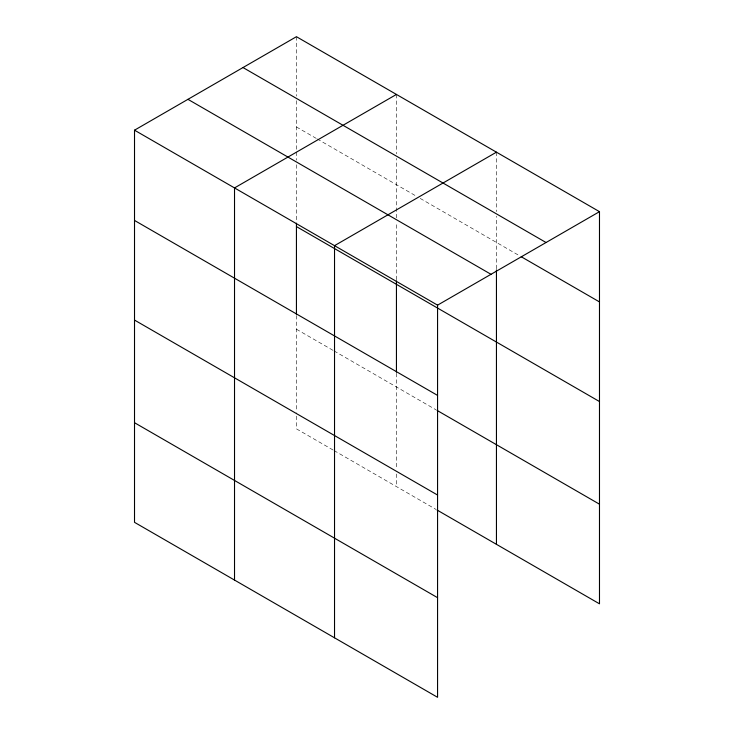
<?xml version="1.0" encoding="UTF-8"?>
<svg xmlns="http://www.w3.org/2000/svg" width="734" height="734" viewBox="0 0 734 734"><rect width="100%" height="100%" fill="white"/><g stroke="black" fill="none" stroke-linecap="round" stroke-linejoin="round"><path stroke-width="0.55" stroke-dasharray="3.67 2.75" d="M396.443 279.737L396.443 222.485M396.443 217.906L396.443 158.416M496.45 268.772L496.45 216.163M296.435 126.964L316.244 138.396M317.235 138.965L416.251 196.134M420.206 198.419L520.232 256.166M296.435 329.227L333.071 350.375M334.062 350.944L436.051 409.829M333.071 449.997L296.435 428.849L296.435 412.82M334.062 450.575L436.051 509.451M496.45 152.177L496.45 211.585M396.443 94.438L396.443 153.846M396.443 373.276L396.443 469.411M396.443 473.99L396.443 486.587M296.435 36.7L296.435 96.108M296.435 100.677L296.435 160.168M296.435 164.746L296.435 221.998M296.435 315.537L296.435 411.673"/><path stroke-width="1.1" d="M496.45 269.919L496.45 544.325M134.515 130.184L437.565 305.151L437.565 697.3L134.515 522.333L134.515 130.184L296.435 36.7L599.485 211.667L599.485 603.816L437.042 510.029M396.443 94.438L234.522 187.922L234.522 580.071M496.45 152.177L334.53 245.661L334.53 637.809M437.565 305.151L599.485 211.667M243 67.546L546.05 242.514M521.223 256.735L599.485 301.922M187.95 99.338L491 274.305M296.435 226.586L599.485 401.544M134.515 220.448L437.565 395.415M437.042 410.398L599.485 504.194M134.515 320.07L437.565 495.037M134.515 422.711L437.565 597.678M396.443 280.883L396.443 372.138M296.435 223.145L296.435 314.4"/></g></svg>
